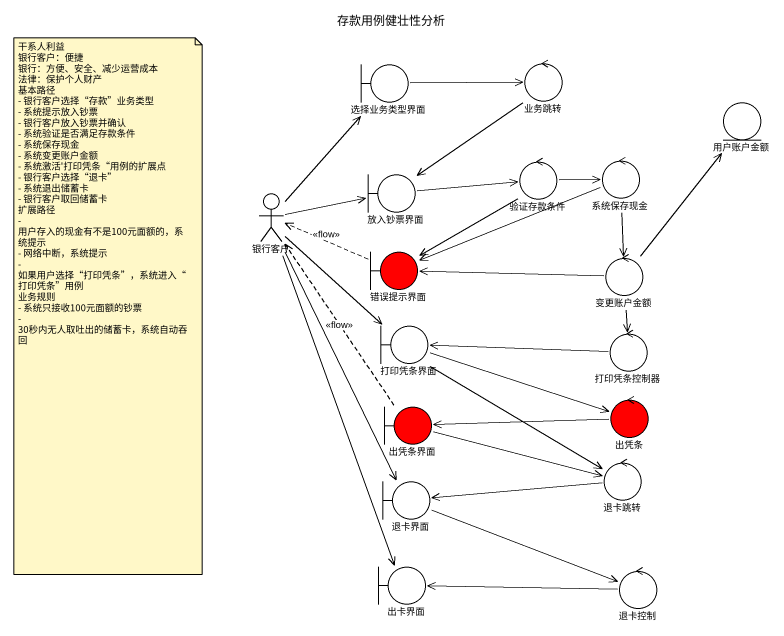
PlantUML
@startuml
title 存款用例健壮性分析
boundary 选择业务类型界面
control 业务跳转
entity 用户账户金额
boundary 放入钞票界面
control 验证存款条件
control 系统保存现金
actor 银行客户
boundary 错误提示界面 #FF0000
control 变更账户金额
boundary 打印凭条界面
control 打印凭条控制器
boundary 出凭条界面 #FF0000
control 出凭条 #FF0000
boundary 退卡界面
control 退卡跳转
boundary 出卡界面
control 退卡控制
选择业务类型界面 -right-> 业务跳转
业务跳转 --> 放入钞票界面
放入钞票界面 -right-> 验证存款条件
验证存款条件 -right-> 系统保存现金
验证存款条件 --> 错误提示界面
系统保存现金 -left-> 错误提示界面
系统保存现金 --> 变更账户金额
银行客户 -up-> 选择业务类型界面
银行客户 -right-> 放入钞票界面
银行客户 --> 打印凭条界面
银行客户 --> 退卡界面
银行客户 --> 出卡界面
错误提示界面 .left.> 银行客户 : <<flow>>
变更账户金额 -up-> 用户账户金额
变更账户金额 -left-> 错误提示界面
变更账户金额 --> 打印凭条控制器
打印凭条界面 -right-> 出凭条
打印凭条界面 --> 退卡跳转
打印凭条控制器 -left-> 打印凭条界面
出凭条界面 .up.> 银行客户 : <<flow>>
出凭条界面 -right-> 退卡跳转
出凭条 -left-> 出凭条界面
退卡界面 -right-> 退卡控制
退卡跳转 -left-> 退卡界面
退卡控制 -left-> 出卡界面
note as N1
  干系人利益
  银行客户：便捷
  银行：方便、安全、减少运营成本
  法律：保护个人财产
  基本路径
  - 银行客户选择“存款”业务类型
  - 系统提示放入钞票
  - 银行客户放入钞票并确认
  - 系统验证是否满足存款条件
  - 系统保存现金
  - 系统变更账户金额
  - 系统激活'打印凭条“用例的扩展点
  - 银行客户选择“退卡”
  - 系统退出储蓄卡
  - 银行客户取回储蓄卡
  扩展路径
  - 用户存入的现金有不是100元面额的，系统提示
  - 网络中断，系统提示
  - 如果用户选择“打印凭条”，系统进入“打印凭条”用例
  业务规则
  - 系统只接收100元面额的钞票
  - 30秒内无人取吐出的储蓄卡，系统自动吞回
end note
@enduml
